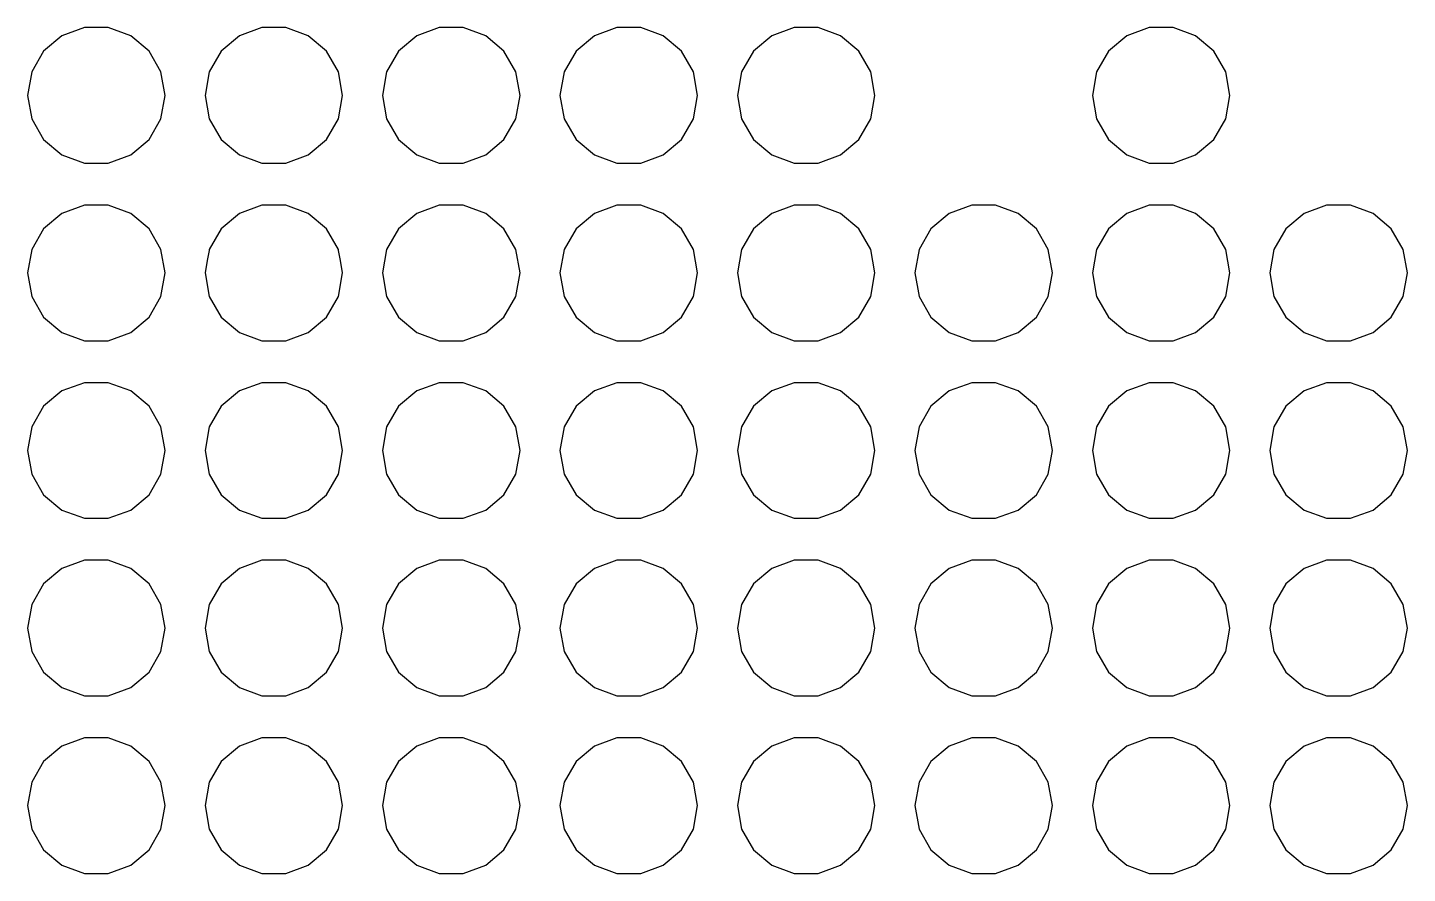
# Model space of a CAD drawing. Extents: x -0.61 to 0.4, y -0.57 to 0.67.
# Drawn here: x -0.0869 to 0.158, y 0.3589 to 0.5089 of the extents above; entities that cross this region are included whole.
import ezdxf

# ---------------------------------------------------------------- set-up
doc = ezdxf.new("R2010")
doc.units = 0
doc.header["$MEASUREMENT"] = 0

msp = doc.modelspace()

# ---------------------------------------------------------------- linework, layer by layer
for p, q in [((-0.08081, 0.50747), (-0.08406, 0.50474)), ((-0.07683, 0.50892), (-0.08081, 0.50747)), ((-0.07259, 0.50892), (-0.07683, 0.50892)), ((-0.06861, 0.50747), (-0.07259, 0.50892)), ((-0.06536, 0.50474), (-0.06861, 0.50747)), ((-0.04932, 0.50747), (-0.05256, 0.50474)), ((-0.04533, 0.50892), (-0.04932, 0.50747)), ((-0.04109, 0.50892), (-0.04533, 0.50892)), ((-0.03711, 0.50747), (-0.04109, 0.50892)), ((-0.03386, 0.50474), (-0.03711, 0.50747)), ((-0.01782, 0.50747), (-0.02107, 0.50474)), ((-0.01384, 0.50892), (-0.01782, 0.50747)), ((-0.0096, 0.50892), (-0.01384, 0.50892)), ((-0.00561, 0.50747), (-0.0096, 0.50892)), ((-0.00237, 0.50474), (-0.00561, 0.50747)), ((0.01368, 0.50747), (0.01043, 0.50474)), ((0.01766, 0.50892), (0.01368, 0.50747)), ((0.0219, 0.50892), (0.01766, 0.50892)), ((0.02588, 0.50747), (0.0219, 0.50892)), ((0.02913, 0.50474), (0.02588, 0.50747)), ((0.04517, 0.50747), (0.04193, 0.50474)), ((0.04916, 0.50892), (0.04517, 0.50747)), ((0.0534, 0.50892), (0.04916, 0.50892)), ((0.05738, 0.50747), (0.0534, 0.50892)), ((0.06063, 0.50474), (0.05738, 0.50747)), ((0.10817, 0.50747), (0.10492, 0.50474)), ((0.11215, 0.50892), (0.10817, 0.50747)), ((0.11639, 0.50892), (0.11215, 0.50892)), ((0.12037, 0.50747), (0.11639, 0.50892)), ((0.12362, 0.50474), (0.12037, 0.50747)), ((-0.08406, 0.50474), (-0.08618, 0.50107)), ((-0.06324, 0.50107), (-0.06536, 0.50474)), ((-0.05256, 0.50474), (-0.05468, 0.50107)), ((-0.03174, 0.50107), (-0.03386, 0.50474)), ((-0.02107, 0.50474), (-0.02319, 0.50107)), ((-0.00025, 0.50107), (-0.00237, 0.50474)), ((0.01043, 0.50474), (0.00831, 0.50107)), ((0.03125, 0.50107), (0.02913, 0.50474)), ((0.04193, 0.50474), (0.03981, 0.50107)), ((0.06274, 0.50107), (0.06063, 0.50474)), ((0.10492, 0.50474), (0.1028, 0.50107)), ((0.12574, 0.50107), (0.12362, 0.50474)), ((-0.08618, 0.50107), (-0.08691, 0.4969)), ((-0.0625, 0.4969), (-0.06324, 0.50107)), ((-0.05468, 0.50107), (-0.05542, 0.4969)), ((-0.03101, 0.4969), (-0.03174, 0.50107)), ((-0.02319, 0.50107), (-0.02392, 0.4969)), ((0.00049, 0.4969), (-0.00025, 0.50107)), ((0.00831, 0.50107), (0.00757, 0.4969)), ((0.03198, 0.4969), (0.03125, 0.50107)), ((0.03981, 0.50107), (0.03907, 0.4969)), ((0.06348, 0.4969), (0.06274, 0.50107)), ((0.1028, 0.50107), (0.10206, 0.4969)), ((0.12647, 0.4969), (0.12574, 0.50107)), ((-0.08691, 0.4969), (-0.08618, 0.49272)), ((-0.06324, 0.49272), (-0.0625, 0.4969)), ((-0.0625, 0.4969), (-0.0625, 0.4969)), ((-0.05542, 0.4969), (-0.05468, 0.49272)), ((-0.03174, 0.49272), (-0.03101, 0.4969)), ((-0.03101, 0.4969), (-0.03101, 0.4969)), ((-0.02392, 0.4969), (-0.02319, 0.49272)), ((-0.00025, 0.49272), (0.00049, 0.4969)), ((0.00757, 0.4969), (0.00831, 0.49272)), ((0.03125, 0.49272), (0.03198, 0.4969)), ((0.03907, 0.4969), (0.03981, 0.49272)), ((0.06274, 0.49272), (0.06348, 0.4969)), ((0.10206, 0.4969), (0.1028, 0.49272)), ((0.12574, 0.49272), (0.12647, 0.4969)), ((-0.08618, 0.49272), (-0.08406, 0.48905)), ((-0.06536, 0.48905), (-0.06324, 0.49272)), ((-0.05468, 0.49272), (-0.05256, 0.48905)), ((-0.03386, 0.48905), (-0.03174, 0.49272)), ((-0.02319, 0.49272), (-0.02107, 0.48905)), ((-0.00237, 0.48905), (-0.00025, 0.49272)), ((0.00831, 0.49272), (0.01043, 0.48905)), ((0.02913, 0.48905), (0.03125, 0.49272)), ((0.03981, 0.49272), (0.04193, 0.48905)), ((0.06063, 0.48905), (0.06274, 0.49272)), ((0.1028, 0.49272), (0.10492, 0.48905)), ((0.12362, 0.48905), (0.12574, 0.49272)), ((-0.08406, 0.48905), (-0.08081, 0.48633)), ((-0.06861, 0.48633), (-0.06536, 0.48905)), ((-0.05256, 0.48905), (-0.04932, 0.48633)), ((-0.03711, 0.48633), (-0.03386, 0.48905)), ((-0.02107, 0.48905), (-0.01782, 0.48633)), ((-0.00561, 0.48633), (-0.00237, 0.48905)), ((0.01043, 0.48905), (0.01368, 0.48633)), ((0.02588, 0.48633), (0.02913, 0.48905)), ((0.04193, 0.48905), (0.04517, 0.48633)), ((0.05738, 0.48633), (0.06063, 0.48905)), ((0.10492, 0.48905), (0.10817, 0.48633)), ((0.12037, 0.48633), (0.12362, 0.48905)), ((-0.08081, 0.48633), (-0.07683, 0.48488)), ((-0.07683, 0.48488), (-0.07259, 0.48488)), ((-0.07259, 0.48488), (-0.06861, 0.48633)), ((-0.04932, 0.48633), (-0.04533, 0.48488)), ((-0.04533, 0.48488), (-0.04109, 0.48488)), ((-0.04109, 0.48488), (-0.03711, 0.48633)), ((-0.01782, 0.48633), (-0.01384, 0.48488)), ((-0.01384, 0.48488), (-0.0096, 0.48488)), ((-0.0096, 0.48488), (-0.00561, 0.48633)), ((0.01368, 0.48633), (0.01766, 0.48488)), ((0.01766, 0.48488), (0.0219, 0.48488)), ((0.0219, 0.48488), (0.02588, 0.48633)), ((0.04517, 0.48633), (0.04916, 0.48488)), ((0.04916, 0.48488), (0.0534, 0.48488)), ((0.0534, 0.48488), (0.05738, 0.48633)), ((0.10817, 0.48633), (0.11215, 0.48488)), ((0.11215, 0.48488), (0.11639, 0.48488)), ((0.11639, 0.48488), (0.12037, 0.48633)), ((-0.08081, 0.47597), (-0.08406, 0.47325)), ((-0.07683, 0.47742), (-0.08081, 0.47597)), ((-0.07259, 0.47742), (-0.07683, 0.47742)), ((-0.06861, 0.47597), (-0.07259, 0.47742)), ((-0.06536, 0.47325), (-0.06861, 0.47597)), ((-0.04932, 0.47597), (-0.05256, 0.47325)), ((-0.04533, 0.47742), (-0.04932, 0.47597)), ((-0.04109, 0.47742), (-0.04533, 0.47742)), ((-0.03711, 0.47597), (-0.04109, 0.47742)), ((-0.03386, 0.47325), (-0.03711, 0.47597)), ((-0.01782, 0.47597), (-0.02107, 0.47325)), ((-0.01384, 0.47742), (-0.01782, 0.47597)), ((-0.0096, 0.47742), (-0.01384, 0.47742)), ((-0.00561, 0.47597), (-0.0096, 0.47742)), ((-0.00237, 0.47325), (-0.00561, 0.47597)), ((0.01368, 0.47597), (0.01043, 0.47325)), ((0.01766, 0.47742), (0.01368, 0.47597)), ((0.0219, 0.47742), (0.01766, 0.47742)), ((0.02588, 0.47597), (0.0219, 0.47742)), ((0.02913, 0.47325), (0.02588, 0.47597)), ((0.04517, 0.47597), (0.04193, 0.47325)), ((0.04916, 0.47742), (0.04517, 0.47597)), ((0.0534, 0.47742), (0.04916, 0.47742)), ((0.05738, 0.47597), (0.0534, 0.47742)), ((0.06063, 0.47325), (0.05738, 0.47597)), ((0.07667, 0.47597), (0.07342, 0.47325)), ((0.08065, 0.47742), (0.07667, 0.47597)), ((0.08489, 0.47742), (0.08065, 0.47742)), ((0.08887, 0.47597), (0.08489, 0.47742)), ((0.09212, 0.47325), (0.08887, 0.47597)), ((0.10817, 0.47597), (0.10492, 0.47325)), ((0.11215, 0.47742), (0.10817, 0.47597)), ((0.11639, 0.47742), (0.11215, 0.47742)), ((0.12037, 0.47597), (0.11639, 0.47742)), ((0.12362, 0.47325), (0.12037, 0.47597)), ((0.13966, 0.47597), (0.13641, 0.47325)), ((0.14364, 0.47742), (0.13966, 0.47597)), ((0.14788, 0.47742), (0.14364, 0.47742)), ((0.15187, 0.47597), (0.14788, 0.47742)), ((0.15511, 0.47325), (0.15187, 0.47597)), ((-0.08406, 0.47325), (-0.08618, 0.46958)), ((-0.06324, 0.46958), (-0.06536, 0.47325)), ((-0.05256, 0.47325), (-0.05468, 0.46958)), ((-0.03174, 0.46958), (-0.03386, 0.47325)), ((-0.02107, 0.47325), (-0.02319, 0.46958)), ((-0.00025, 0.46958), (-0.00237, 0.47325)), ((0.01043, 0.47325), (0.00831, 0.46958)), ((0.03125, 0.46958), (0.02913, 0.47325)), ((0.04193, 0.47325), (0.03981, 0.46958)), ((0.06274, 0.46958), (0.06063, 0.47325)), ((0.07342, 0.47325), (0.0713, 0.46958)), ((0.09424, 0.46958), (0.09212, 0.47325)), ((0.10492, 0.47325), (0.1028, 0.46958)), ((0.12574, 0.46958), (0.12362, 0.47325)), ((0.13641, 0.47325), (0.13429, 0.46958)), ((0.15723, 0.46958), (0.15511, 0.47325)), ((-0.08618, 0.46958), (-0.08691, 0.4654)), ((-0.0625, 0.4654), (-0.06324, 0.46958)), ((-0.05471, 0.46941), (-0.05503, 0.46761)), ((-0.05468, 0.46958), (-0.05471, 0.46941)), ((-0.03171, 0.46941), (-0.03174, 0.46958)), ((-0.0314, 0.46761), (-0.03171, 0.46941)), ((-0.02319, 0.46958), (-0.02392, 0.4654)), ((0.00049, 0.4654), (-0.00025, 0.46958)), ((0.00831, 0.46958), (0.00757, 0.4654)), ((0.03198, 0.4654), (0.03125, 0.46958)), ((0.03981, 0.46958), (0.03907, 0.4654)), ((0.06348, 0.4654), (0.06274, 0.46958)), ((0.0713, 0.46958), (0.07057, 0.4654)), ((0.09498, 0.4654), (0.09424, 0.46958)), ((0.1028, 0.46958), (0.10206, 0.4654)), ((0.12647, 0.4654), (0.12574, 0.46958)), ((0.13429, 0.46958), (0.13356, 0.4654)), ((0.15797, 0.4654), (0.15723, 0.46958)), ((-0.08691, 0.4654), (-0.08618, 0.46123)), ((-0.06324, 0.46123), (-0.0625, 0.4654)), ((-0.0625, 0.4654), (-0.0625, 0.4654)), ((-0.05503, 0.46761), (-0.05542, 0.4654)), ((-0.05542, 0.4654), (-0.05468, 0.46123)), ((-0.03174, 0.46123), (-0.03101, 0.4654)), ((-0.03101, 0.4654), (-0.0314, 0.46761)), ((-0.03101, 0.4654), (-0.03101, 0.4654)), ((-0.02392, 0.4654), (-0.02319, 0.46123)), ((-0.00025, 0.46123), (0.00049, 0.4654)), ((0.00757, 0.4654), (0.00831, 0.46123)), ((0.03125, 0.46123), (0.03198, 0.4654)), ((0.03907, 0.4654), (0.03981, 0.46123)), ((0.06274, 0.46123), (0.06348, 0.4654)), ((0.07057, 0.4654), (0.0713, 0.46123)), ((0.09424, 0.46123), (0.09498, 0.4654)), ((0.10206, 0.4654), (0.1028, 0.46123)), ((0.12574, 0.46123), (0.12647, 0.4654)), ((0.13356, 0.4654), (0.13429, 0.46123)), ((0.15723, 0.46123), (0.15797, 0.4654)), ((-0.08618, 0.46123), (-0.08406, 0.45756)), ((-0.06536, 0.45756), (-0.06324, 0.46123)), ((-0.05468, 0.46123), (-0.05256, 0.45756)), ((-0.03386, 0.45756), (-0.03174, 0.46123)), ((-0.02319, 0.46123), (-0.02107, 0.45756)), ((-0.00237, 0.45756), (-0.00025, 0.46123)), ((0.00831, 0.46123), (0.01043, 0.45756)), ((0.02913, 0.45756), (0.03125, 0.46123)), ((0.03981, 0.46123), (0.04193, 0.45756)), ((0.06063, 0.45756), (0.06274, 0.46123)), ((0.0713, 0.46123), (0.07342, 0.45756)), ((0.09212, 0.45756), (0.09424, 0.46123)), ((0.1028, 0.46123), (0.10492, 0.45756)), ((0.12362, 0.45756), (0.12574, 0.46123)), ((0.13429, 0.46123), (0.13641, 0.45756)), ((0.15511, 0.45756), (0.15723, 0.46123)), ((-0.08406, 0.45756), (-0.08081, 0.45483)), ((-0.06861, 0.45483), (-0.06536, 0.45756)), ((-0.05256, 0.45756), (-0.04932, 0.45483)), ((-0.03711, 0.45483), (-0.03386, 0.45756)), ((-0.02107, 0.45756), (-0.01782, 0.45483)), ((-0.00561, 0.45483), (-0.00237, 0.45756)), ((0.01043, 0.45756), (0.01368, 0.45483)), ((0.02588, 0.45483), (0.02913, 0.45756)), ((0.04193, 0.45756), (0.04517, 0.45483)), ((0.05738, 0.45483), (0.06063, 0.45756)), ((0.07342, 0.45756), (0.07667, 0.45483)), ((0.08887, 0.45483), (0.09212, 0.45756)), ((0.10492, 0.45756), (0.10817, 0.45483)), ((0.12037, 0.45483), (0.12362, 0.45756)), ((0.13641, 0.45756), (0.13966, 0.45483)), ((0.15187, 0.45483), (0.15511, 0.45756)), ((-0.08081, 0.45483), (-0.07683, 0.45338)), ((-0.07683, 0.45338), (-0.07259, 0.45338)), ((-0.07259, 0.45338), (-0.06861, 0.45483)), ((-0.04932, 0.45483), (-0.04533, 0.45338)), ((-0.04533, 0.45338), (-0.04109, 0.45338)), ((-0.04109, 0.45338), (-0.03711, 0.45483)), ((-0.01782, 0.45483), (-0.01384, 0.45338)), ((-0.01384, 0.45338), (-0.0096, 0.45338)), ((-0.0096, 0.45338), (-0.00561, 0.45483)), ((0.01368, 0.45483), (0.01766, 0.45338)), ((0.01766, 0.45338), (0.0219, 0.45338)), ((0.0219, 0.45338), (0.02588, 0.45483)), ((0.04517, 0.45483), (0.04916, 0.45338)), ((0.04916, 0.45338), (0.0534, 0.45338)), ((0.0534, 0.45338), (0.05738, 0.45483)), ((0.07667, 0.45483), (0.08065, 0.45338)), ((0.08065, 0.45338), (0.08489, 0.45338)), ((0.08489, 0.45338), (0.08887, 0.45483)), ((0.10817, 0.45483), (0.11215, 0.45338)), ((0.11215, 0.45338), (0.11639, 0.45338)), ((0.11639, 0.45338), (0.12037, 0.45483)), ((0.13966, 0.45483), (0.14364, 0.45338)), ((0.14364, 0.45338), (0.14788, 0.45338)), ((0.14788, 0.45338), (0.15187, 0.45483)), ((-0.07683, 0.44593), (-0.08081, 0.44448)), ((-0.07259, 0.44593), (-0.07683, 0.44593)), ((-0.06861, 0.44448), (-0.07259, 0.44593)), ((-0.04533, 0.44593), (-0.04932, 0.44448)), ((-0.04109, 0.44593), (-0.04533, 0.44593)), ((-0.03711, 0.44448), (-0.04109, 0.44593)), ((-0.01384, 0.44593), (-0.01782, 0.44448)), ((-0.0096, 0.44593), (-0.01384, 0.44593)), ((-0.00561, 0.44448), (-0.0096, 0.44593)), ((0.01766, 0.44593), (0.01368, 0.44448)), ((0.0219, 0.44593), (0.01766, 0.44593)), ((0.02588, 0.44448), (0.0219, 0.44593)), ((0.04916, 0.44593), (0.04517, 0.44448)), ((0.0534, 0.44593), (0.04916, 0.44593)), ((0.05738, 0.44448), (0.0534, 0.44593)), ((0.08065, 0.44593), (0.07667, 0.44448)), ((0.08489, 0.44593), (0.08065, 0.44593)), ((0.08887, 0.44448), (0.08489, 0.44593)), ((0.11215, 0.44593), (0.10817, 0.44448)), ((0.11639, 0.44593), (0.11215, 0.44593)), ((0.12037, 0.44448), (0.11639, 0.44593)), ((0.14364, 0.44593), (0.13966, 0.44448)), ((0.14788, 0.44593), (0.14364, 0.44593)), ((0.15187, 0.44448), (0.14788, 0.44593)), ((-0.08081, 0.44448), (-0.08406, 0.44175)), ((-0.06536, 0.44175), (-0.06861, 0.44448)), ((-0.04932, 0.44448), (-0.05256, 0.44175)), ((-0.03386, 0.44175), (-0.03711, 0.44448)), ((-0.01782, 0.44448), (-0.02107, 0.44175)), ((-0.00237, 0.44175), (-0.00561, 0.44448)), ((0.01368, 0.44448), (0.01043, 0.44175)), ((0.02913, 0.44175), (0.02588, 0.44448)), ((0.04517, 0.44448), (0.04193, 0.44175)), ((0.06063, 0.44175), (0.05738, 0.44448)), ((0.07667, 0.44448), (0.07342, 0.44175)), ((0.09212, 0.44175), (0.08887, 0.44448)), ((0.10817, 0.44448), (0.10492, 0.44175)), ((0.12362, 0.44175), (0.12037, 0.44448)), ((0.13966, 0.44448), (0.13641, 0.44175)), ((0.15511, 0.44175), (0.15187, 0.44448)), ((-0.08406, 0.44175), (-0.08618, 0.43808)), ((-0.06324, 0.43808), (-0.06536, 0.44175)), ((-0.05256, 0.44175), (-0.05468, 0.43808)), ((-0.03174, 0.43808), (-0.03386, 0.44175)), ((-0.02107, 0.44175), (-0.02319, 0.43808)), ((-0.00025, 0.43808), (-0.00237, 0.44175)), ((0.01043, 0.44175), (0.00831, 0.43808)), ((0.03125, 0.43808), (0.02913, 0.44175)), ((0.04193, 0.44175), (0.03981, 0.43808)), ((0.06274, 0.43808), (0.06063, 0.44175)), ((0.07342, 0.44175), (0.0713, 0.43808)), ((0.09424, 0.43808), (0.09212, 0.44175)), ((0.10492, 0.44175), (0.1028, 0.43808)), ((0.12574, 0.43808), (0.12362, 0.44175)), ((0.13641, 0.44175), (0.13429, 0.43808)), ((0.15723, 0.43808), (0.15511, 0.44175)), ((-0.08618, 0.43808), (-0.08691, 0.43391)), ((-0.0625, 0.43391), (-0.06324, 0.43808)), ((-0.05468, 0.43808), (-0.05542, 0.43391)), ((-0.03101, 0.43391), (-0.03174, 0.43808)), ((-0.02319, 0.43808), (-0.02392, 0.43391)), ((0.00049, 0.43391), (-0.00025, 0.43808)), ((0.00831, 0.43808), (0.00757, 0.43391)), ((0.03198, 0.43391), (0.03125, 0.43808)), ((0.03981, 0.43808), (0.03907, 0.43391)), ((0.06348, 0.43391), (0.06274, 0.43808)), ((0.0713, 0.43808), (0.07057, 0.43391)), ((0.09498, 0.43391), (0.09424, 0.43808)), ((0.1028, 0.43808), (0.10206, 0.43391)), ((0.12647, 0.43391), (0.12574, 0.43808)), ((0.13429, 0.43808), (0.13356, 0.43391)), ((0.15797, 0.43391), (0.15723, 0.43808)), ((-0.08691, 0.43391), (-0.08618, 0.42973)), ((-0.06324, 0.42973), (-0.0625, 0.43391)), ((-0.05542, 0.43391), (-0.05468, 0.42973)), ((-0.03174, 0.42973), (-0.03101, 0.43391)), ((-0.02392, 0.43391), (-0.02319, 0.42973)), ((-0.00025, 0.42973), (0.00049, 0.43391)), ((0.00757, 0.43391), (0.00831, 0.42973)), ((0.03125, 0.42973), (0.03198, 0.43391)), ((0.03907, 0.43391), (0.03981, 0.42973)), ((0.06274, 0.42973), (0.06348, 0.43391)), ((0.07057, 0.43391), (0.0713, 0.42973)), ((0.09424, 0.42973), (0.09498, 0.43391)), ((0.10206, 0.43391), (0.1028, 0.42973)), ((0.12574, 0.42973), (0.12647, 0.43391)), ((0.13356, 0.43391), (0.13429, 0.42973)), ((0.15723, 0.42973), (0.15797, 0.43391)), ((-0.08618, 0.42973), (-0.08406, 0.42606)), ((-0.06536, 0.42606), (-0.06324, 0.42973)), ((-0.05468, 0.42973), (-0.05256, 0.42606)), ((-0.03386, 0.42606), (-0.03174, 0.42973)), ((-0.02319, 0.42973), (-0.02107, 0.42606)), ((-0.00237, 0.42606), (-0.00025, 0.42973)), ((0.00831, 0.42973), (0.01043, 0.42606)), ((0.02913, 0.42606), (0.03125, 0.42973)), ((0.03981, 0.42973), (0.04193, 0.42606)), ((0.06063, 0.42606), (0.06274, 0.42973)), ((0.0713, 0.42973), (0.07342, 0.42606)), ((0.09212, 0.42606), (0.09424, 0.42973)), ((0.1028, 0.42973), (0.10492, 0.42606)), ((0.12362, 0.42606), (0.12574, 0.42973)), ((0.13429, 0.42973), (0.13641, 0.42606)), ((0.15511, 0.42606), (0.15723, 0.42973)), ((-0.08406, 0.42606), (-0.08081, 0.42334)), ((-0.06861, 0.42334), (-0.06536, 0.42606)), ((-0.05256, 0.42606), (-0.04932, 0.42334)), ((-0.03711, 0.42334), (-0.03386, 0.42606)), ((-0.02107, 0.42606), (-0.01782, 0.42334)), ((-0.00561, 0.42334), (-0.00237, 0.42606)), ((0.01043, 0.42606), (0.01368, 0.42334)), ((0.02588, 0.42334), (0.02913, 0.42606)), ((0.04193, 0.42606), (0.04517, 0.42334)), ((0.05738, 0.42334), (0.06063, 0.42606)), ((0.07342, 0.42606), (0.07667, 0.42334)), ((0.08887, 0.42334), (0.09212, 0.42606)), ((0.10492, 0.42606), (0.10817, 0.42334)), ((0.12037, 0.42334), (0.12362, 0.42606)), ((0.13641, 0.42606), (0.13966, 0.42334)), ((0.15187, 0.42334), (0.15511, 0.42606)), ((-0.08081, 0.42334), (-0.07683, 0.42189)), ((-0.07683, 0.42189), (-0.07259, 0.42189)), ((-0.07259, 0.42189), (-0.06861, 0.42334)), ((-0.04932, 0.42334), (-0.04533, 0.42189)), ((-0.04533, 0.42189), (-0.04109, 0.42189)), ((-0.04109, 0.42189), (-0.03711, 0.42334)), ((-0.01782, 0.42334), (-0.01384, 0.42189)), ((-0.01384, 0.42189), (-0.0096, 0.42189)), ((-0.0096, 0.42189), (-0.00561, 0.42334)), ((0.01368, 0.42334), (0.01766, 0.42189)), ((0.01766, 0.42189), (0.0219, 0.42189)), ((0.0219, 0.42189), (0.02588, 0.42334)), ((0.04517, 0.42334), (0.04916, 0.42189)), ((0.04916, 0.42189), (0.0534, 0.42189)), ((0.0534, 0.42189), (0.05738, 0.42334)), ((0.07667, 0.42334), (0.08065, 0.42189)), ((0.08065, 0.42189), (0.08489, 0.42189)), ((0.08489, 0.42189), (0.08887, 0.42334)), ((0.10817, 0.42334), (0.11215, 0.42189)), ((0.11215, 0.42189), (0.11639, 0.42189)), ((0.11639, 0.42189), (0.12037, 0.42334)), ((0.13966, 0.42334), (0.14364, 0.42189)), ((0.14364, 0.42189), (0.14788, 0.42189)), ((0.14788, 0.42189), (0.15187, 0.42334)), ((-0.07683, 0.41443), (-0.08081, 0.41298)), ((-0.07259, 0.41443), (-0.07683, 0.41443)), ((-0.06861, 0.41298), (-0.07259, 0.41443)), ((-0.04533, 0.41443), (-0.04932, 0.41298)), ((-0.04109, 0.41443), (-0.04533, 0.41443)), ((-0.03711, 0.41298), (-0.04109, 0.41443)), ((-0.01384, 0.41443), (-0.01782, 0.41298)), ((-0.0096, 0.41443), (-0.01384, 0.41443)), ((-0.00561, 0.41298), (-0.0096, 0.41443)), ((0.01766, 0.41443), (0.01368, 0.41298)), ((0.0219, 0.41443), (0.01766, 0.41443)), ((0.02588, 0.41298), (0.0219, 0.41443)), ((0.04916, 0.41443), (0.04517, 0.41298)), ((0.0534, 0.41443), (0.04916, 0.41443)), ((0.05738, 0.41298), (0.0534, 0.41443)), ((0.08065, 0.41443), (0.07667, 0.41298)), ((0.08489, 0.41443), (0.08065, 0.41443)), ((0.08887, 0.41298), (0.08489, 0.41443)), ((0.11215, 0.41443), (0.10817, 0.41298)), ((0.11639, 0.41443), (0.11215, 0.41443)), ((0.12037, 0.41298), (0.11639, 0.41443)), ((0.14364, 0.41443), (0.13966, 0.41298)), ((0.14788, 0.41443), (0.14364, 0.41443)), ((0.15187, 0.41298), (0.14788, 0.41443)), ((-0.08081, 0.41298), (-0.08406, 0.41025)), ((-0.06536, 0.41025), (-0.06861, 0.41298)), ((-0.04932, 0.41298), (-0.05256, 0.41025)), ((-0.03386, 0.41025), (-0.03711, 0.41298)), ((-0.01782, 0.41298), (-0.02107, 0.41025)), ((-0.00237, 0.41025), (-0.00561, 0.41298)), ((0.01368, 0.41298), (0.01043, 0.41025)), ((0.02913, 0.41025), (0.02588, 0.41298)), ((0.04517, 0.41298), (0.04193, 0.41025)), ((0.06063, 0.41025), (0.05738, 0.41298)), ((0.07667, 0.41298), (0.07342, 0.41025)), ((0.09212, 0.41025), (0.08887, 0.41298)), ((0.10817, 0.41298), (0.10492, 0.41025)), ((0.12362, 0.41025), (0.12037, 0.41298)), ((0.13966, 0.41298), (0.13641, 0.41025)), ((0.15511, 0.41025), (0.15187, 0.41298)), ((-0.08406, 0.41025), (-0.08618, 0.40658)), ((-0.06324, 0.40658), (-0.06536, 0.41025)), ((-0.05256, 0.41025), (-0.05468, 0.40658)), ((-0.03174, 0.40658), (-0.03386, 0.41025)), ((-0.02107, 0.41025), (-0.02319, 0.40658)), ((-0.00025, 0.40658), (-0.00237, 0.41025)), ((0.01043, 0.41025), (0.00831, 0.40658)), ((0.03125, 0.40658), (0.02913, 0.41025)), ((0.04193, 0.41025), (0.03981, 0.40658)), ((0.06274, 0.40658), (0.06063, 0.41025)), ((0.07342, 0.41025), (0.0713, 0.40658)), ((0.09424, 0.40658), (0.09212, 0.41025)), ((0.10492, 0.41025), (0.1028, 0.40658)), ((0.12574, 0.40658), (0.12362, 0.41025)), ((0.13641, 0.41025), (0.13429, 0.40658)), ((0.15723, 0.40658), (0.15511, 0.41025)), ((-0.08618, 0.40658), (-0.08691, 0.40241)), ((-0.0625, 0.40241), (-0.06324, 0.40658)), ((-0.05468, 0.40658), (-0.05542, 0.40241)), ((-0.03101, 0.40241), (-0.03174, 0.40658)), ((-0.02319, 0.40658), (-0.02392, 0.40241)), ((0.00049, 0.40241), (-0.00025, 0.40658)), ((0.00831, 0.40658), (0.00757, 0.40241)), ((0.03198, 0.40241), (0.03125, 0.40658)), ((0.03981, 0.40658), (0.03907, 0.40241)), ((0.06348, 0.40241), (0.06274, 0.40658)), ((0.0713, 0.40658), (0.07057, 0.40241)), ((0.09498, 0.40241), (0.09424, 0.40658)), ((0.1028, 0.40658), (0.10206, 0.40241)), ((0.12647, 0.40241), (0.12574, 0.40658)), ((0.13429, 0.40658), (0.13356, 0.40241)), ((0.15797, 0.40241), (0.15723, 0.40658)), ((-0.08691, 0.40241), (-0.08618, 0.39824)), ((-0.06324, 0.39824), (-0.0625, 0.40241)), ((-0.05542, 0.40241), (-0.05468, 0.39824)), ((-0.03174, 0.39824), (-0.03101, 0.40241)), ((-0.02392, 0.40241), (-0.02319, 0.39824)), ((-0.00025, 0.39824), (0.00049, 0.40241)), ((0.00757, 0.40241), (0.00831, 0.39824)), ((0.03125, 0.39824), (0.03198, 0.40241)), ((0.03907, 0.40241), (0.03981, 0.39824)), ((0.06274, 0.39824), (0.06348, 0.40241)), ((0.07057, 0.40241), (0.0713, 0.39824)), ((0.09424, 0.39824), (0.09498, 0.40241)), ((0.10206, 0.40241), (0.1028, 0.39824)), ((0.12574, 0.39824), (0.12647, 0.40241)), ((0.13356, 0.40241), (0.13429, 0.39824)), ((0.15723, 0.39824), (0.15797, 0.40241)), ((-0.08618, 0.39824), (-0.08406, 0.39456)), ((-0.06536, 0.39456), (-0.06324, 0.39824)), ((-0.05468, 0.39824), (-0.05256, 0.39456)), ((-0.03386, 0.39456), (-0.03174, 0.39824)), ((-0.02319, 0.39824), (-0.02107, 0.39456)), ((-0.00237, 0.39456), (-0.00025, 0.39824)), ((0.00831, 0.39824), (0.01043, 0.39456)), ((0.02913, 0.39456), (0.03125, 0.39824)), ((0.03981, 0.39824), (0.04193, 0.39456)), ((0.06063, 0.39456), (0.06274, 0.39824)), ((0.0713, 0.39824), (0.07342, 0.39456)), ((0.09212, 0.39456), (0.09424, 0.39824)), ((0.1028, 0.39824), (0.10492, 0.39456)), ((0.12362, 0.39456), (0.12574, 0.39824)), ((0.13429, 0.39824), (0.13641, 0.39456)), ((0.15511, 0.39456), (0.15723, 0.39824)), ((-0.08406, 0.39456), (-0.08081, 0.39184)), ((-0.06861, 0.39184), (-0.06536, 0.39456)), ((-0.05256, 0.39456), (-0.04932, 0.39184)), ((-0.03711, 0.39184), (-0.03386, 0.39456)), ((-0.02107, 0.39456), (-0.01782, 0.39184)), ((-0.00561, 0.39184), (-0.00237, 0.39456)), ((0.01043, 0.39456), (0.01368, 0.39184)), ((0.02588, 0.39184), (0.02913, 0.39456)), ((0.04193, 0.39456), (0.04517, 0.39184)), ((0.05738, 0.39184), (0.06063, 0.39456)), ((0.07342, 0.39456), (0.07667, 0.39184)), ((0.08887, 0.39184), (0.09212, 0.39456)), ((0.10492, 0.39456), (0.10817, 0.39184)), ((0.12037, 0.39184), (0.12362, 0.39456)), ((0.13641, 0.39456), (0.13966, 0.39184)), ((0.15187, 0.39184), (0.15511, 0.39456)), ((-0.08081, 0.39184), (-0.07683, 0.39039)), ((-0.07259, 0.39039), (-0.06861, 0.39184)), ((-0.04932, 0.39184), (-0.04533, 0.39039)), ((-0.04109, 0.39039), (-0.03711, 0.39184)), ((-0.01782, 0.39184), (-0.01384, 0.39039)), ((-0.0096, 0.39039), (-0.00561, 0.39184)), ((0.01368, 0.39184), (0.01766, 0.39039)), ((0.0219, 0.39039), (0.02588, 0.39184)), ((0.04517, 0.39184), (0.04916, 0.39039)), ((0.0534, 0.39039), (0.05738, 0.39184)), ((0.07667, 0.39184), (0.08065, 0.39039)), ((0.08489, 0.39039), (0.08887, 0.39184)), ((0.10817, 0.39184), (0.11215, 0.39039)), ((0.11639, 0.39039), (0.12037, 0.39184)), ((0.13966, 0.39184), (0.14364, 0.39039)), ((0.14788, 0.39039), (0.15187, 0.39184)), ((-0.07683, 0.39039), (-0.07259, 0.39039)), ((-0.04533, 0.39039), (-0.04109, 0.39039)), ((-0.01384, 0.39039), (-0.0096, 0.39039)), ((0.01766, 0.39039), (0.0219, 0.39039)), ((0.04916, 0.39039), (0.0534, 0.39039)), ((0.08065, 0.39039), (0.08489, 0.39039)), ((0.11215, 0.39039), (0.11639, 0.39039)), ((0.14364, 0.39039), (0.14788, 0.39039)), ((-0.07683, 0.38293), (-0.08081, 0.38148)), ((-0.07259, 0.38293), (-0.07683, 0.38293)), ((-0.06861, 0.38148), (-0.07259, 0.38293)), ((-0.04533, 0.38293), (-0.04932, 0.38148)), ((-0.04109, 0.38293), (-0.04533, 0.38293)), ((-0.03711, 0.38148), (-0.04109, 0.38293)), ((-0.01384, 0.38293), (-0.01782, 0.38148)), ((-0.0096, 0.38293), (-0.01384, 0.38293)), ((-0.00561, 0.38148), (-0.0096, 0.38293)), ((0.01766, 0.38293), (0.01368, 0.38148)), ((0.0219, 0.38293), (0.01766, 0.38293)), ((0.02588, 0.38148), (0.0219, 0.38293)), ((0.04916, 0.38293), (0.04517, 0.38148)), ((0.0534, 0.38293), (0.04916, 0.38293)), ((0.05738, 0.38148), (0.0534, 0.38293)), ((0.08065, 0.38293), (0.07667, 0.38148)), ((0.08489, 0.38293), (0.08065, 0.38293)), ((0.08887, 0.38148), (0.08489, 0.38293)), ((0.11215, 0.38293), (0.10817, 0.38148)), ((0.11639, 0.38293), (0.11215, 0.38293)), ((0.12037, 0.38148), (0.11639, 0.38293)), ((0.14364, 0.38293), (0.13966, 0.38148)), ((0.14788, 0.38293), (0.14364, 0.38293)), ((0.15187, 0.38148), (0.14788, 0.38293)), ((-0.08081, 0.38148), (-0.08406, 0.37876)), ((-0.06536, 0.37876), (-0.06861, 0.38148)), ((-0.04932, 0.38148), (-0.05256, 0.37876)), ((-0.03386, 0.37876), (-0.03711, 0.38148)), ((-0.01782, 0.38148), (-0.02107, 0.37876)), ((-0.00237, 0.37876), (-0.00561, 0.38148)), ((0.01368, 0.38148), (0.01043, 0.37876)), ((0.02913, 0.37876), (0.02588, 0.38148)), ((0.04517, 0.38148), (0.04193, 0.37876)), ((0.06063, 0.37876), (0.05738, 0.38148)), ((0.07667, 0.38148), (0.07342, 0.37876)), ((0.09212, 0.37876), (0.08887, 0.38148)), ((0.10817, 0.38148), (0.10492, 0.37876)), ((0.12362, 0.37876), (0.12037, 0.38148)), ((0.13966, 0.38148), (0.13641, 0.37876)), ((0.15511, 0.37876), (0.15187, 0.38148)), ((-0.08406, 0.37876), (-0.08618, 0.37509)), ((-0.06324, 0.37509), (-0.06536, 0.37876)), ((-0.05256, 0.37876), (-0.05468, 0.37509)), ((-0.03174, 0.37509), (-0.03386, 0.37876)), ((-0.02107, 0.37876), (-0.02319, 0.37509)), ((-0.00025, 0.37509), (-0.00237, 0.37876)), ((0.01043, 0.37876), (0.00831, 0.37509)), ((0.03125, 0.37509), (0.02913, 0.37876)), ((0.04193, 0.37876), (0.03981, 0.37509)), ((0.06274, 0.37509), (0.06063, 0.37876)), ((0.07342, 0.37876), (0.0713, 0.37509)), ((0.09424, 0.37509), (0.09212, 0.37876)), ((0.10492, 0.37876), (0.1028, 0.37509)), ((0.12574, 0.37509), (0.12362, 0.37876)), ((0.13641, 0.37876), (0.13429, 0.37509)), ((0.15723, 0.37509), (0.15511, 0.37876)), ((-0.08618, 0.37509), (-0.08691, 0.37091)), ((-0.0625, 0.37091), (-0.06324, 0.37509)), ((-0.05468, 0.37509), (-0.05542, 0.37091)), ((-0.03101, 0.37091), (-0.03174, 0.37509)), ((-0.02319, 0.37509), (-0.02392, 0.37091)), ((0.00049, 0.37091), (-0.00025, 0.37509)), ((0.00831, 0.37509), (0.00757, 0.37091)), ((0.03198, 0.37091), (0.03125, 0.37509)), ((0.03981, 0.37509), (0.03907, 0.37091)), ((0.06348, 0.37091), (0.06274, 0.37509)), ((0.0713, 0.37509), (0.07057, 0.37091)), ((0.09498, 0.37091), (0.09424, 0.37509)), ((0.1028, 0.37509), (0.10206, 0.37091)), ((0.12647, 0.37091), (0.12574, 0.37509)), ((0.13429, 0.37509), (0.13356, 0.37091)), ((0.15797, 0.37091), (0.15723, 0.37509)), ((-0.08691, 0.37091), (-0.08618, 0.36674)), ((-0.06324, 0.36674), (-0.0625, 0.37091)), ((-0.05542, 0.37091), (-0.05468, 0.36674)), ((-0.03174, 0.36674), (-0.03101, 0.37091)), ((-0.02392, 0.37091), (-0.02319, 0.36674)), ((-0.00025, 0.36674), (0.00049, 0.37091)), ((0.00757, 0.37091), (0.00831, 0.36674)), ((0.03125, 0.36674), (0.03198, 0.37091)), ((0.03907, 0.37091), (0.03981, 0.36674)), ((0.06274, 0.36674), (0.06348, 0.37091)), ((0.07057, 0.37091), (0.0713, 0.36674)), ((0.09424, 0.36674), (0.09498, 0.37091)), ((0.10206, 0.37091), (0.1028, 0.36674)), ((0.12574, 0.36674), (0.12647, 0.37091)), ((0.13356, 0.37091), (0.13429, 0.36674)), ((0.15723, 0.36674), (0.15797, 0.37091)), ((-0.08618, 0.36674), (-0.08406, 0.36307)), ((-0.06536, 0.36307), (-0.06324, 0.36674)), ((-0.05468, 0.36674), (-0.05256, 0.36307)), ((-0.03386, 0.36307), (-0.03174, 0.36674)), ((-0.02319, 0.36674), (-0.02107, 0.36307)), ((-0.00237, 0.36307), (-0.00025, 0.36674)), ((0.00831, 0.36674), (0.01043, 0.36307)), ((0.02913, 0.36307), (0.03125, 0.36674)), ((0.03981, 0.36674), (0.04193, 0.36307)), ((0.06063, 0.36307), (0.06274, 0.36674)), ((0.0713, 0.36674), (0.07342, 0.36307)), ((0.09212, 0.36307), (0.09424, 0.36674)), ((0.1028, 0.36674), (0.10492, 0.36307)), ((0.12362, 0.36307), (0.12574, 0.36674)), ((0.13429, 0.36674), (0.13641, 0.36307)), ((0.15511, 0.36307), (0.15723, 0.36674)), ((-0.08406, 0.36307), (-0.08081, 0.36034)), ((-0.06861, 0.36034), (-0.06536, 0.36307)), ((-0.05256, 0.36307), (-0.04932, 0.36034)), ((-0.03711, 0.36034), (-0.03386, 0.36307)), ((-0.02107, 0.36307), (-0.01782, 0.36034)), ((-0.00561, 0.36034), (-0.00237, 0.36307)), ((0.01043, 0.36307), (0.01368, 0.36034)), ((0.02588, 0.36034), (0.02913, 0.36307)), ((0.04193, 0.36307), (0.04517, 0.36034)), ((0.05738, 0.36034), (0.06063, 0.36307)), ((0.07342, 0.36307), (0.07667, 0.36034)), ((0.08887, 0.36034), (0.09212, 0.36307)), ((0.10492, 0.36307), (0.10817, 0.36034)), ((0.12037, 0.36034), (0.12362, 0.36307)), ((0.13641, 0.36307), (0.13966, 0.36034)), ((0.15187, 0.36034), (0.15511, 0.36307)), ((-0.08081, 0.36034), (-0.07683, 0.35889)), ((-0.07259, 0.35889), (-0.06861, 0.36034)), ((-0.04932, 0.36034), (-0.04533, 0.35889)), ((-0.04109, 0.35889), (-0.03711, 0.36034)), ((-0.01782, 0.36034), (-0.01384, 0.35889)), ((-0.0096, 0.35889), (-0.00561, 0.36034)), ((0.01368, 0.36034), (0.01766, 0.35889)), ((0.0219, 0.35889), (0.02588, 0.36034)), ((0.04517, 0.36034), (0.04916, 0.35889)), ((0.0534, 0.35889), (0.05738, 0.36034)), ((0.07667, 0.36034), (0.08065, 0.35889)), ((0.08489, 0.35889), (0.08887, 0.36034)), ((0.10817, 0.36034), (0.11215, 0.35889)), ((0.11639, 0.35889), (0.12037, 0.36034)), ((0.13966, 0.36034), (0.14364, 0.35889)), ((0.14788, 0.35889), (0.15187, 0.36034)), ((-0.07683, 0.35889), (-0.07259, 0.35889)), ((-0.04533, 0.35889), (-0.04109, 0.35889)), ((-0.01384, 0.35889), (-0.0096, 0.35889)), ((0.01766, 0.35889), (0.0219, 0.35889)), ((0.04916, 0.35889), (0.0534, 0.35889)), ((0.08065, 0.35889), (0.08489, 0.35889)), ((0.11215, 0.35889), (0.11639, 0.35889)), ((0.14364, 0.35889), (0.14788, 0.35889))]:
    msp.add_line(p, q)

doc.saveas('drawing.dxf')
